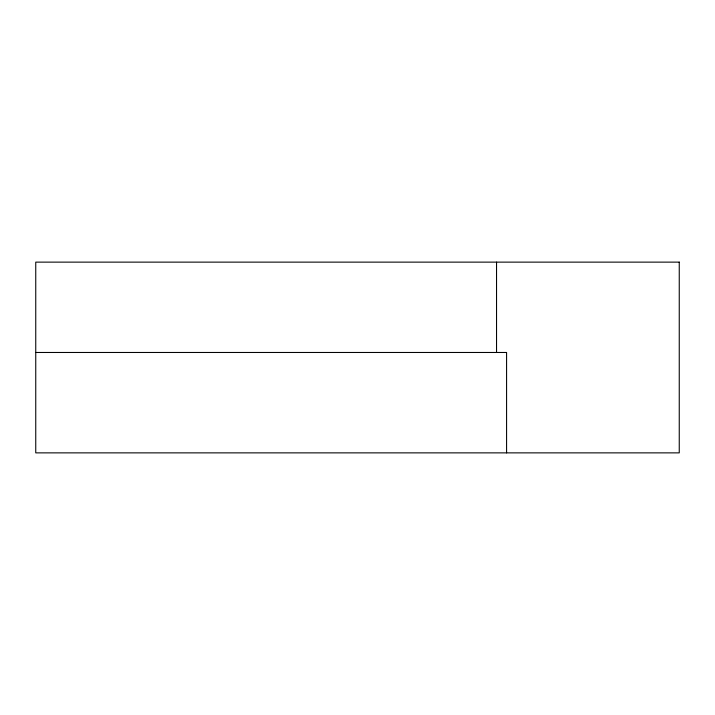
<?xml version="1.0" encoding="UTF-8"?>
<svg xmlns="http://www.w3.org/2000/svg" width="715" height="715" viewBox="0 0 715 715"><rect width="100%" height="100%" fill="white"/><g stroke="black" fill="none" stroke-linecap="round" stroke-linejoin="round"><path stroke-width="1.07" d="M35.75 352.477L506.577 352.477L506.577 452.872M496.541 262.128L496.541 352.477M679.25 262.128L35.75 262.128L35.75 452.872L679.25 452.872L679.25 262.128"/></g></svg>
